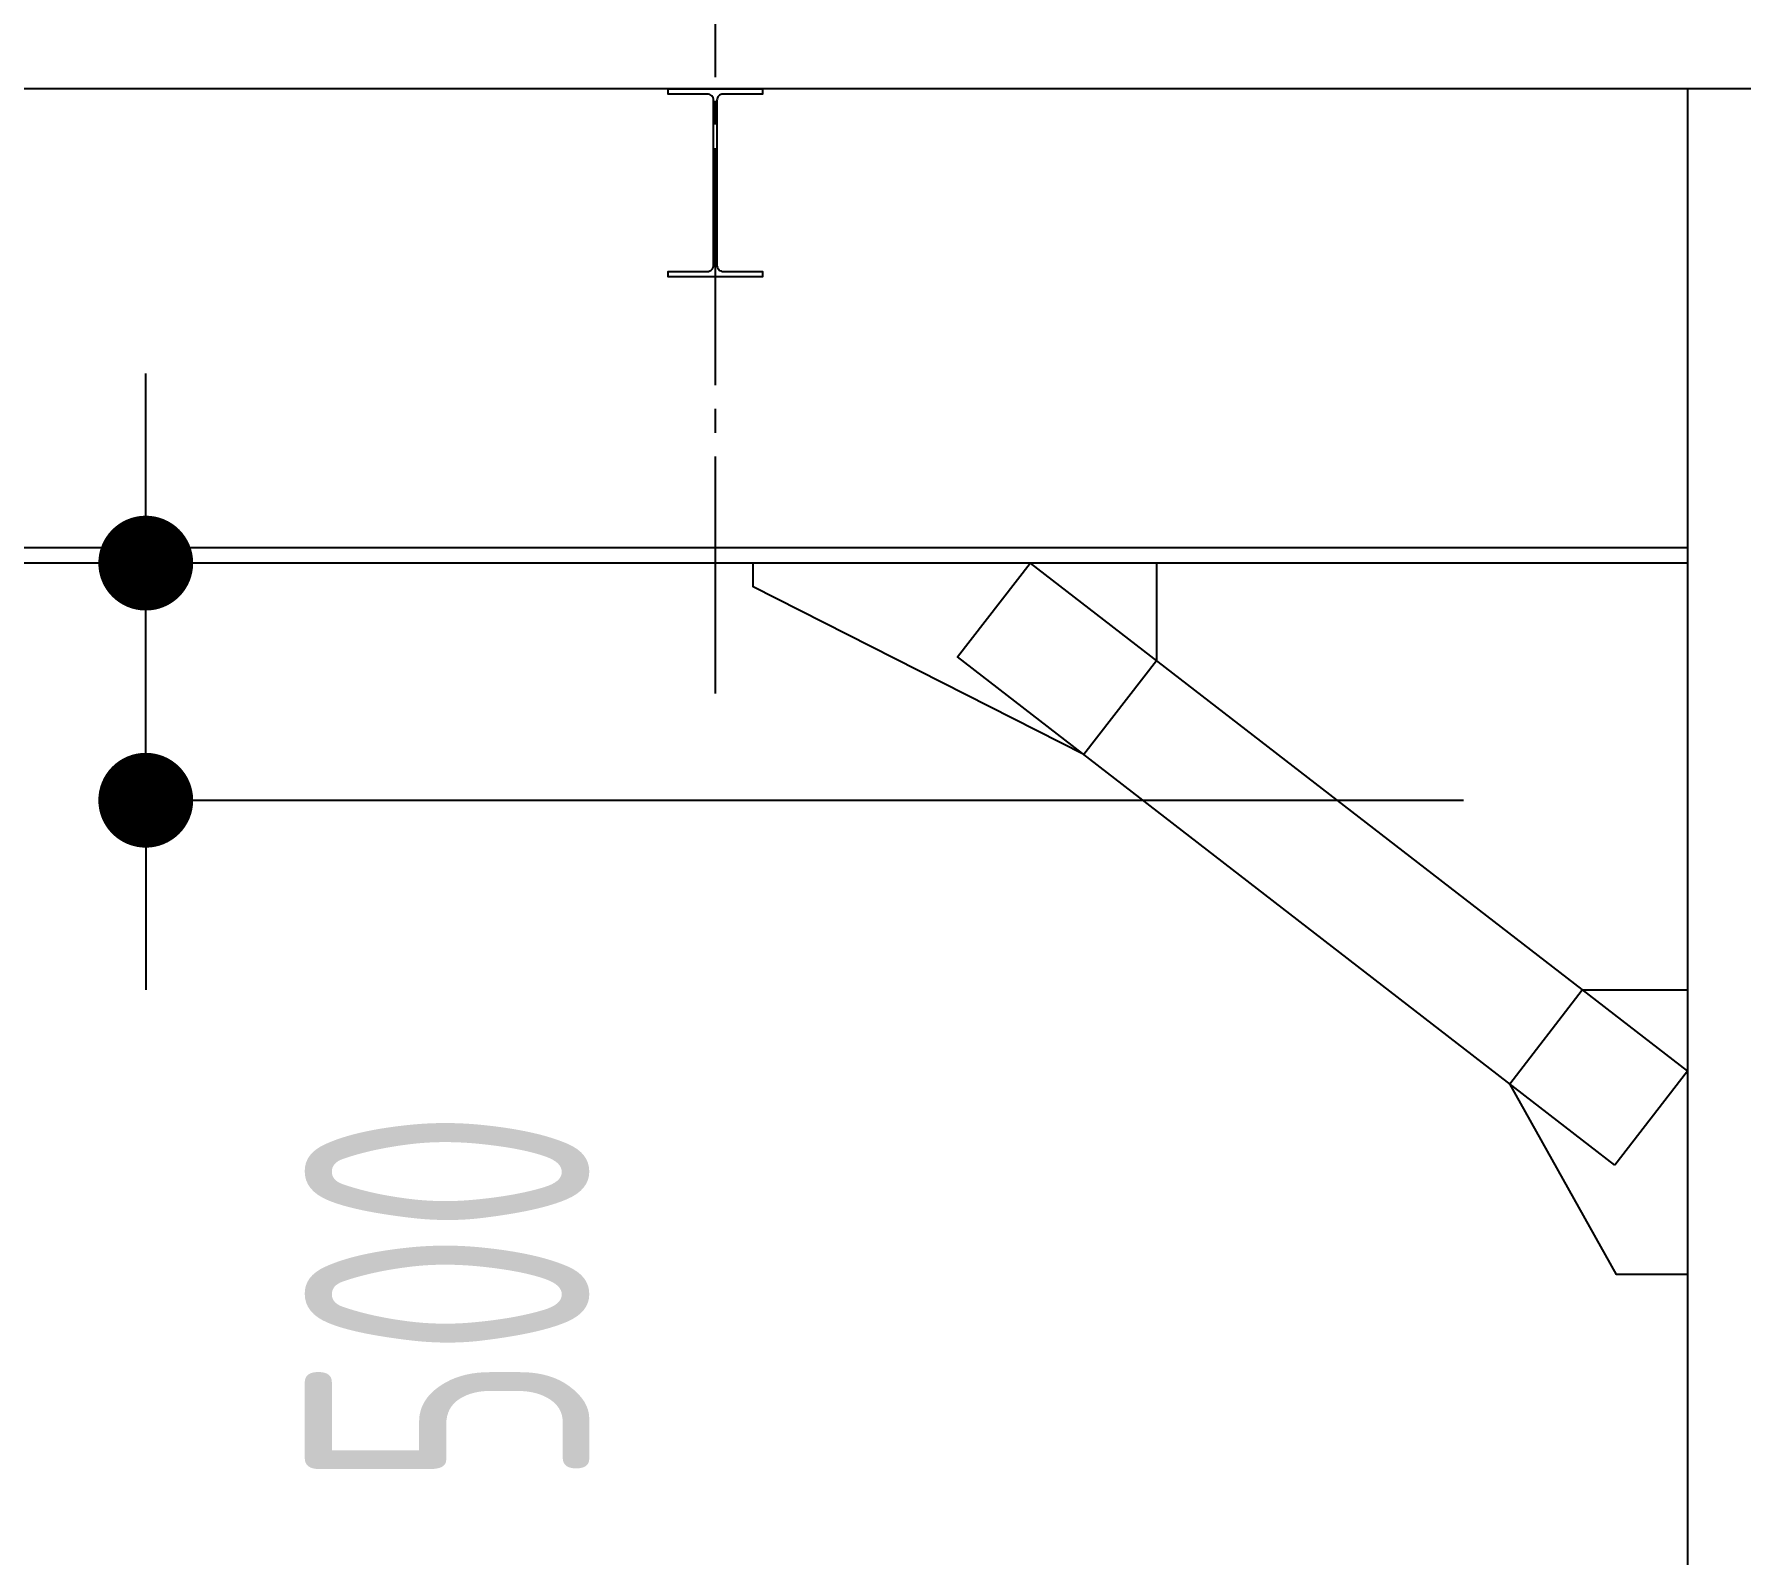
# Model space of a CAD drawing. Header units: millimetres. Extents: x -192235 to 515711, y 45168 to 947868.
# Drawn here: x 141164 to 144763, y 460634 to 463840 of the extents above; entities that cross this region are included whole.
import ezdxf

# ---------------------------------------------------------------- set-up
doc = ezdxf.new("R2010")
doc.units = ezdxf.units.MM
doc.header["$LTSCALE"] = 1000
doc.header["$PDMODE"] = 1
doc.linetypes.add('TPH12-SEC-@20-1$0$CENTERK0', pattern=[0.65, 0.5, -0.05, 0.05, -0.05])
for name, color, linetype in [('TPH12-SEC-@20-1$0$KABE1', 252, 'Continuous'), ('TPH12-SEC-@20-1$0$SIN-M', 252, 'Continuous'), ('TPH12-SEC-@20-1$0$STEEL2', 252, 'Continuous'), ('TPH12-SEC-@20-1$0$STEEL3', 252, 'Continuous')]:
    doc.layers.add(name, color=color, linetype=linetype)
doc.styles.add('TPH12-SEC-@20-1$0$dim-txt', font='isocp.shx', dxfattribs={"width": 0.7, "bigfont": 'chineset.shx'})
doc.dimstyles.new('TPH12-SEC-@20-1$0$ARCH-dim-2000', dxfattribs={"dimscale": 2000, "dimtxt": 0.3, "dimasz": 0.1, "dimexe": 0.1, "dimexo": 0.1, "dimgap": 0.05, "dimtad": 1, "dimdec": 0, "dimrnd": 0.1, "dimdsep": 46, "dimlunit": 6, "dimtxsty": 'TPH12-SEC-@20-1$0$dim-txt', "dimblk": 'TPH12-SEC-@20-1$0$_Dot', "dimblk1": 'TPH12-SEC-@20-1$0$_Origin', "dimblk2": 'TPH12-SEC-@20-1$0$_Origin', "dimcen": 2, "dimclrd": 256, "dimclre": 256, "dimclrt": 256, "dimadec": 0, "dimazin": 0, "dimtfac": 1, "dimtdec": 1, "dimtix": 1, "dimtmove": 2, "dimatfit": 3, "dimldrblk": 'TPH12-SEC-@20-1$0$_Origin', "dimfxl": 1, "dimtvp": 1, "dimtolj": 1, "dimarcsym": 0})

# ---------------------------------------------------------------- blocks, each defined once
blk = doc.blocks.new('TPH12-SEC-@20-1$0$_Dot')
at = {"color": 0, "linetype": 'ByBlock', "lineweight": -2}
blk.add_line((-0.5, 0), (-1, 0), dxfattribs=at)
at = {"color": 0, "linetype": 'ByBlock', "const_width": 0.5}
blk.add_lwpolyline([(-0.25, 0, 1), (0.25, 0, 1)], format="xyb", close=True, dxfattribs=at)
blk = doc.blocks.new('*D913')
at = {"layer": 'DEFPOINTS', "color": 0, "transparency": 16777216}
for p in [(141399.2, 462725), (141399.2, 462725), (141399.2, 462225)]:
    blk.add_point(p, dxfattribs=at)
at = {"layer": 'TPH12-SEC-@20-1$0$SIN-M', "lineweight": -2, "transparency": 16777216}
for p, q in [((141399.2, 462925), (141399.2, 463125)), ((141399.2, 462225), (141399.2, 462725)), ((141399.2, 462025), (141399.2, 461825))]:
    blk.add_line(p, q, dxfattribs=at)
at = {"layer": 'TPH12-SEC-@20-1$0$SIN-M', "lineweight": -2, "transparency": 16777216, "xscale": 200, "yscale": 200, "zscale": 200}
for p, rotation in [((141399.2, 462725), 270), ((141399.2, 462225), 90)]:
    blk.add_blockref('TPH12-SEC-@20-1$0$_Dot', p, dxfattribs=dict(at, rotation=rotation))
at = {"layer": 'TPH12-SEC-@20-1$0$SIN-M', "transparency": 16777216, "insert": (142034.4, 461175.5), "char_height": 600, "attachment_point": 5, "rotation": 90, "style": 'TPH12-SEC-@20-1$0$dim-txt'}
blk.add_mtext('\\A1;500', dxfattribs=at)
blk = doc.blocks.new('TPH12-SEC-@20-1$0$_Origin')
at = {"color": 0, "linetype": 'ByBlock', "lineweight": -2}
blk.add_line((0, 0), (-1, 0), dxfattribs=at)
blk.add_circle((0, 0), 0.5, dxfattribs=at)
blk = doc.blocks.new('TPH12-SEC-@20-1')
at = {"layer": 'TPH12-SEC-@20-1$0$KABE1'}
blk.add_line((190390, 463725), (99610, 463725), dxfattribs=at)
at = {"layer": 'TPH12-SEC-@20-1$0$SIN-M'}
blk.add_line((141399.2, 462225), (144177.5, 462225), dxfattribs=at)
at = {"layer": 'TPH12-SEC-@20-1$0$STEEL2'}
blk.add_lwpolyline([(142500.5, 463725), (142699.5, 463725), (142699.5, 463714), (142616.5, 463714, 0.414214), (142603.5, 463701), (142603.5, 463353, 0.414214), (142616.5, 463340), (142699.5, 463340), (142699.5, 463329), (142500.5, 463329), (142500.5, 463340), (142583.5, 463340, 0.414214), (142596.5, 463353), (142596.5, 463701, 0.414214), (142583.5, 463714), (142500.5, 463714)], format="xyb", close=True, dxfattribs=at)
at = {"layer": 'TPH12-SEC-@20-1$0$STEEL3', "linetype": 'TPH12-SEC-@20-1$0$CENTERK0'}
blk.add_line((142600, 467500), (142600, 462400), dxfattribs=at)
at = {"layer": 'TPH12-SEC-@20-1$0$STEEL3'}
blk.add_line((144650, 463725), (144650, 455050), dxfattribs=at)
at = {"layer": 'TPH12-SEC-@20-1$0$STEEL3', "linetype": 'Continuous'}
for p, q in [((144650, 462757), (130350, 462757)), ((144650, 462725), (130350, 462725))]:
    blk.add_line(p, q, dxfattribs=at)
for points in [[(143530.1, 462725), (143530.1, 462519.3), (143377.2, 462321.5), (142680.1, 462675), (142680.1, 462725)], [(144650, 461225), (144500, 461225), (144275.3, 461627.2), (144428.2, 461825), (144650, 461825)]]:
    blk.add_lwpolyline(points, dxfattribs=at)
blk.add_lwpolyline([(144497.1, 461455.8), (143111.1, 462527.2), (143264, 462725), (144650, 461653.6)], close=True, dxfattribs=at)
at = {"layer": 'TPH12-SEC-@20-1$0$SIN-M'}
dim = blk.add_linear_dim(base=(141399.2, 462725), p1=(141399.2, 462225), p2=(141399.2, 462725), angle=90, dimstyle='TPH12-SEC-@20-1$0$ARCH-dim-2000', dxfattribs=at)
dim.commit()
dim.dimension.update_dxf_attribs({"geometry": '*D913', "text_midpoint": (142034.4, 461175.5), "dimtype": 129})

msp = doc.modelspace()

# ---------------------------------------------------------------- block references
msp.add_blockref('TPH12-SEC-@20-1', (0, 0))

doc.saveas('drawing.dxf')
